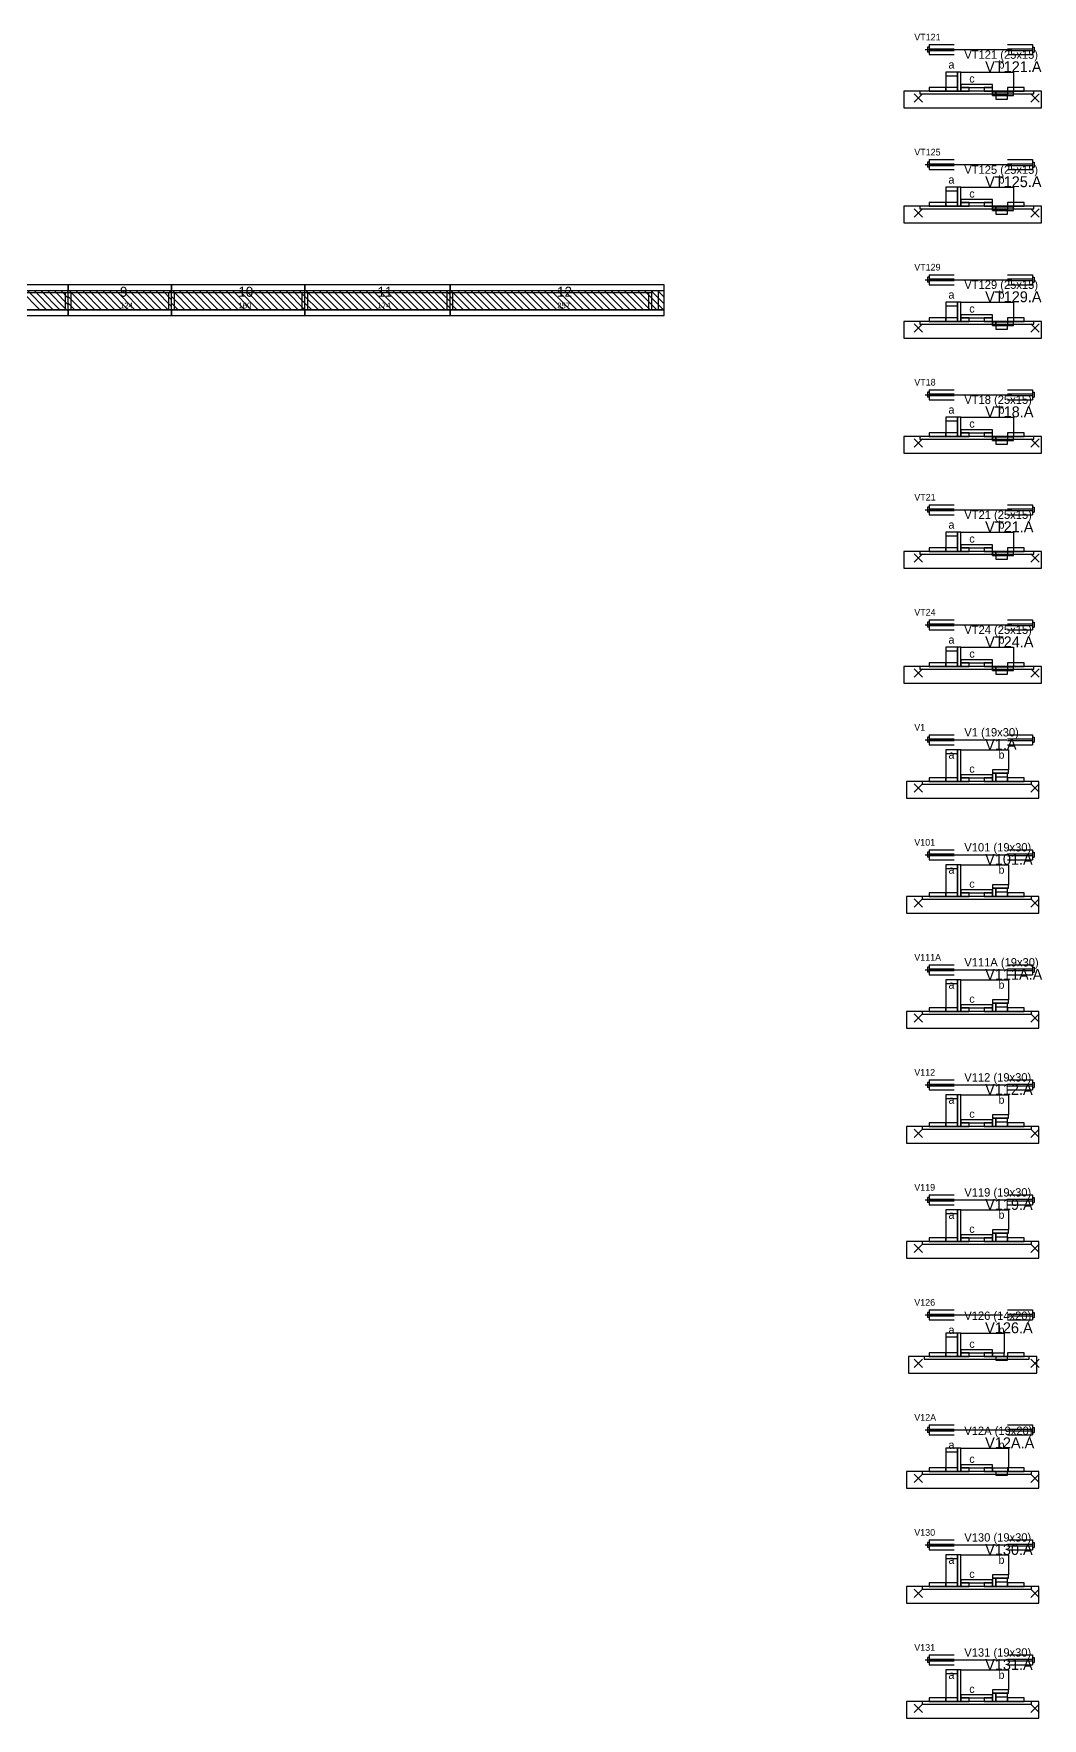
# Model space of a CAD drawing. Header units: metres. Extents: x -10 to 74425, y -2037 to 26.
# Drawn here: x 4190 to 5400, y -2008 to 13 of the extents above; entities that cross this region are included whole.
import ezdxf

# ---------------------------------------------------------------- set-up
doc = ezdxf.new("R2010")
doc.units = ezdxf.units.M
doc.layers.add('LABELS', color=3, linetype='Continuous')
doc.layers.add('VIGAS', color=7, linetype='Continuous')

msp = doc.modelspace()

# ---------------------------------------------------------------- linework, layer by layer
at = {"layer": 'VIGAS'}
for p, q in [((5264.2, 0), (5294.2, 0)), ((5264.2, 0), (5264.2, -12)), ((5358.2, 0), (5388.2, 0)), ((5388.2, 0), (5388.2, -12)), ((5259.2, -6), (5363.2, -6)), ((5262.2, -3), (5262.2, -9)), ((5264.2, -3), (5262.2, -3)), ((5264.2, -9), (5262.2, -9)), ((5264.2, -5), (5294.2, -5)), ((5264.2, -7), (5294.2, -7)), ((5264.2, -12), (5294.2, -12)), ((5358.2, -5), (5388.2, -5)), ((5358.2, -7), (5388.2, -7)), ((5358.2, -12), (5388.2, -12)), ((5388.2, -3), (5390.2, -3)), ((5388.2, -9), (5390.2, -9)), ((5390.2, -3), (5390.2, -9)), ((5246.2, -69), (5256.2, -59)), ((5246.2, -59), (5256.2, -69)), ((5386.2, -69), (5396.2, -59)), ((5386.2, -59), (5396.2, -69)), ((5262.2, -141), (5262.2, -147)), ((5264.2, -141), (5262.2, -141)), ((5264.2, -138), (5294.2, -138)), ((5264.2, -138), (5264.2, -150)), ((5358.2, -138), (5388.2, -138)), ((5388.2, -138), (5388.2, -150)), ((5388.2, -141), (5390.2, -141)), ((5390.2, -141), (5390.2, -147)), ((5259.2, -144), (5363.2, -144)), ((5264.2, -147), (5262.2, -147)), ((5264.2, -143), (5294.2, -143)), ((5264.2, -145), (5294.2, -145)), ((5264.2, -150), (5294.2, -150)), ((5358.2, -143), (5388.2, -143)), ((5358.2, -145), (5388.2, -145)), ((5358.2, -150), (5388.2, -150)), ((5388.2, -147), (5390.2, -147)), ((5246.2, -207), (5256.2, -197)), ((5246.2, -197), (5256.2, -207)), ((5386.2, -207), (5396.2, -197)), ((5386.2, -197), (5396.2, -207)), ((5259.2, -282), (5363.2, -282)), ((5262.2, -279), (5262.2, -285)), ((5264.2, -279), (5262.2, -279)), ((5264.2, -276), (5294.2, -276)), ((5264.2, -276), (5264.2, -288)), ((5264.2, -281), (5294.2, -281)), ((5358.2, -276), (5388.2, -276)), ((5358.2, -281), (5388.2, -281)), ((5388.2, -276), (5388.2, -288)), ((5388.2, -279), (5390.2, -279)), ((5390.2, -279), (5390.2, -285)), ((4109.2, -295), (4231.2, -295)), ((4109.2, -297.2), (4231.2, -297.2)), ((4197.2, -318), (4174.2, -295)), ((4205.2, -318), (4182.2, -295)), ((4213.2, -318), (4190.2, -295)), ((4221.2, -318), (4198.2, -295)), ((4229.2, -318), (4206.2, -295)), ((4231.2, -312), (4214.2, -295)), ((4231.2, -304), (4222.2, -295)), ((4227.7, -318), (4227.7, -297.2)), ((4231.2, -296), (4230.2, -295)), ((4231.2, -318), (4231.2, -295)), ((4231.2, -318), (4231.2, -295)), ((4231.2, -295), (4355.2, -295)), ((4231.2, -318), (4231.2, -295)), ((4231.2, -318), (4231.2, -295)), ((4231.2, -318), (4231.2, -295)), ((4231.2, -297.2), (4355.2, -297.2)), ((4247.2, -318), (4231.2, -302)), ((4255.2, -318), (4232.2, -295)), ((4234.7, -318), (4234.7, -297.2)), ((4263.2, -318), (4240.2, -295)), ((4271.2, -318), (4248.2, -295)), ((4279.2, -318), (4256.2, -295)), ((4287.2, -318), (4264.2, -295)), ((4295.2, -318), (4272.2, -295)), ((4303.2, -318), (4280.2, -295)), ((4311.2, -318), (4288.2, -295)), ((4319.2, -318), (4296.2, -295)), ((4327.2, -318), (4304.2, -295)), ((4335.2, -318), (4312.2, -295)), ((4343.2, -318), (4320.2, -295)), ((4351.2, -318), (4328.2, -295)), ((4355.2, -314), (4336.2, -295)), ((4355.2, -306), (4344.2, -295)), ((4351.7, -318), (4351.7, -297.2)), ((4355.2, -298), (4352.2, -295)), ((4355.2, -318), (4355.2, -295)), ((4355.2, -318), (4355.2, -295)), ((4355.2, -295), (4515.2, -295)), ((4355.2, -318), (4355.2, -295)), ((4355.2, -318), (4355.2, -295)), ((4355.2, -318), (4355.2, -295)), ((4355.2, -297.2), (4515.2, -297.2)), ((4371.2, -318), (4355.2, -302)), ((4379.2, -318), (4356.2, -295)), ((4358.7, -318), (4358.7, -297.2)), ((4387.2, -318), (4364.2, -295)), ((4395.2, -318), (4372.2, -295)), ((4403.2, -318), (4380.2, -295)), ((4411.2, -318), (4388.2, -295)), ((4419.2, -318), (4396.2, -295)), ((4427.2, -318), (4404.2, -295)), ((4435.2, -318), (4412.2, -295)), ((4443.2, -318), (4420.2, -295)), ((4451.2, -318), (4428.2, -295)), ((4459.2, -318), (4436.2, -295)), ((4467.2, -318), (4444.2, -295)), ((4475.2, -318), (4452.2, -295)), ((4483.2, -318), (4460.2, -295)), ((4491.2, -318), (4468.2, -295)), ((4499.2, -318), (4476.2, -295)), ((4507.2, -318), (4484.2, -295)), ((4515.2, -318), (4492.2, -295)), ((4515.2, -310), (4500.2, -295)), ((4515.2, -302), (4508.2, -295)), ((4511.7, -318), (4511.7, -297.2)), ((4515.2, -318), (4515.2, -295)), ((4515.2, -318), (4515.2, -295)), ((4515.2, -295), (4689.2, -295)), ((4515.2, -318), (4515.2, -295)), ((4515.2, -318), (4515.2, -295)), ((4515.2, -318), (4515.2, -295)), ((4515.2, -297.2), (4689.2, -297.2)), ((4531.2, -318), (4515.2, -302)), ((4539.2, -318), (4516.2, -295)), ((4518.7, -318), (4518.7, -297.2)), ((4547.2, -318), (4524.2, -295)), ((4555.2, -318), (4532.2, -295)), ((4563.2, -318), (4540.2, -295)), ((4571.2, -318), (4548.2, -295)), ((4579.2, -318), (4556.2, -295)), ((4587.2, -318), (4564.2, -295)), ((4595.2, -318), (4572.2, -295)), ((4603.2, -318), (4580.2, -295)), ((4611.2, -318), (4588.2, -295)), ((4619.2, -318), (4596.2, -295)), ((4627.2, -318), (4604.2, -295)), ((4635.2, -318), (4612.2, -295)), ((4643.2, -318), (4620.2, -295)), ((4651.2, -318), (4628.2, -295)), ((4659.2, -318), (4636.2, -295)), ((4667.2, -318), (4644.2, -295)), ((4675.2, -318), (4652.2, -295)), ((4683.2, -318), (4660.2, -295)), ((4689.2, -316), (4668.2, -295)), ((4689.2, -308), (4676.2, -295)), ((4689.2, -300), (4684.2, -295)), ((4685.7, -318), (4685.7, -297.2)), ((4689.2, -318), (4689.2, -295)), ((4689.2, -318), (4689.2, -295)), ((4689.2, -295), (4946.2, -295)), ((4689.2, -318), (4689.2, -295)), ((4689.2, -318), (4689.2, -295)), ((4689.2, -318), (4689.2, -295)), ((4689.2, -297.2), (4931.2, -297.2)), ((4705.2, -318), (4689.2, -302)), ((4713.2, -318), (4690.2, -295)), ((4692.7, -318), (4692.7, -297.2)), ((4721.2, -318), (4698.2, -295)), ((4729.2, -318), (4706.2, -295)), ((4737.2, -318), (4714.2, -295)), ((4745.2, -318), (4722.2, -295)), ((4753.2, -318), (4730.2, -295)), ((4761.2, -318), (4738.2, -295)), ((4769.2, -318), (4746.2, -295)), ((4777.2, -318), (4754.2, -295)), ((4785.2, -318), (4762.2, -295)), ((4793.2, -318), (4770.2, -295)), ((4801.2, -318), (4778.2, -295)), ((4809.2, -318), (4786.2, -295)), ((4817.2, -318), (4794.2, -295)), ((4825.2, -318), (4802.2, -295)), ((4833.2, -318), (4810.2, -295)), ((4841.2, -318), (4818.2, -295)), ((4849.2, -318), (4826.2, -295)), ((4857.2, -318), (4834.2, -295)), ((4865.2, -318), (4842.2, -295)), ((4873.2, -318), (4850.2, -295)), ((4881.2, -318), (4858.2, -295)), ((4889.2, -318), (4866.2, -295)), ((4897.2, -318), (4874.2, -295)), ((4905.2, -318), (4882.2, -295)), ((4913.2, -318), (4890.2, -295)), ((4921.2, -318), (4898.2, -295)), ((4929.2, -318), (4906.2, -295)), ((4937.2, -318), (4914.2, -295)), ((4945.2, -318), (4922.2, -295)), ((4927.7, -318), (4927.7, -297.2)), ((4946.2, -311), (4930.2, -295)), ((4931.2, -318), (4931.2, -295)), ((4946.2, -303), (4938.2, -295)), ((4939.2, -318), (4939.2, -295)), ((4946.2, -318), (4946.2, -295)), ((4946.2, -295), (4946.2, -295)), ((5264.2, -285), (5262.2, -285)), ((5264.2, -283), (5294.2, -283)), ((5264.2, -288), (5294.2, -288)), ((5358.2, -283), (5388.2, -283)), ((5358.2, -288), (5388.2, -288)), ((5388.2, -285), (5390.2, -285)), ((4109.2, -318), (4231.2, -318)), ((4227.7, -318), (4231.2, -318)), ((4239.2, -318), (4231.2, -310)), ((4231.2, -318), (4355.2, -318)), ((4231.2, -318), (4234.7, -318)), ((4231.2, -318), (4231.2, -318)), ((4351.7, -318), (4355.2, -318)), ((4363.2, -318), (4355.2, -310)), ((4355.2, -318), (4515.2, -318)), ((4355.2, -318), (4358.7, -318)), ((4355.2, -318), (4355.2, -318)), ((4511.7, -318), (4515.2, -318)), ((4523.2, -318), (4515.2, -310)), ((4515.2, -318), (4689.2, -318)), ((4515.2, -318), (4518.7, -318)), ((4515.2, -318), (4515.2, -318)), ((4685.7, -318), (4689.2, -318)), ((4697.2, -318), (4689.2, -310)), ((4689.2, -318), (4946.2, -318)), ((4689.2, -318), (4692.7, -318)), ((4689.2, -318), (4689.2, -318)), ((4927.7, -318), (4931.2, -318)), ((5246.2, -345), (5256.2, -335)), ((5246.2, -335), (5256.2, -345)), ((5386.2, -345), (5396.2, -335)), ((5386.2, -335), (5396.2, -345)), ((5259.2, -420), (5363.2, -420)), ((5262.2, -417), (5262.2, -423)), ((5264.2, -417), (5262.2, -417)), ((5264.2, -423), (5262.2, -423)), ((5264.2, -414), (5294.2, -414)), ((5264.2, -414), (5264.2, -426)), ((5264.2, -419), (5294.2, -419)), ((5264.2, -421), (5294.2, -421)), ((5358.2, -414), (5388.2, -414)), ((5358.2, -419), (5388.2, -419)), ((5358.2, -421), (5388.2, -421)), ((5388.2, -414), (5388.2, -426)), ((5388.2, -417), (5390.2, -417)), ((5388.2, -423), (5390.2, -423)), ((5390.2, -417), (5390.2, -423)), ((5264.2, -426), (5294.2, -426)), ((5358.2, -426), (5388.2, -426)), ((5246.2, -483), (5256.2, -473)), ((5246.2, -473), (5256.2, -483)), ((5386.2, -483), (5396.2, -473)), ((5386.2, -473), (5396.2, -483)), ((5259.2, -558), (5363.2, -558)), ((5262.2, -555), (5262.2, -561)), ((5264.2, -555), (5262.2, -555)), ((5264.2, -561), (5262.2, -561)), ((5264.2, -552), (5294.2, -552)), ((5264.2, -552), (5264.2, -564)), ((5264.2, -557), (5294.2, -557)), ((5264.2, -559), (5294.2, -559)), ((5264.2, -564), (5294.2, -564)), ((5358.2, -552), (5388.2, -552)), ((5358.2, -557), (5388.2, -557)), ((5358.2, -559), (5388.2, -559)), ((5358.2, -564), (5388.2, -564)), ((5388.2, -552), (5388.2, -564)), ((5388.2, -555), (5390.2, -555)), ((5388.2, -561), (5390.2, -561)), ((5390.2, -555), (5390.2, -561)), ((5246.2, -621), (5256.2, -611)), ((5246.2, -611), (5256.2, -621)), ((5386.2, -621), (5396.2, -611)), ((5386.2, -611), (5396.2, -621)), ((5259.2, -696), (5363.2, -696)), ((5262.2, -693), (5262.2, -699)), ((5264.2, -693), (5262.2, -693)), ((5264.2, -699), (5262.2, -699)), ((5264.2, -690), (5294.2, -690)), ((5264.2, -690), (5264.2, -702)), ((5264.2, -695), (5294.2, -695)), ((5264.2, -697), (5294.2, -697)), ((5264.2, -702), (5294.2, -702)), ((5358.2, -690), (5388.2, -690)), ((5358.2, -695), (5388.2, -695)), ((5358.2, -697), (5388.2, -697)), ((5358.2, -702), (5388.2, -702)), ((5388.2, -690), (5388.2, -702)), ((5388.2, -693), (5390.2, -693)), ((5388.2, -699), (5390.2, -699)), ((5390.2, -693), (5390.2, -699)), ((5246.2, -759), (5256.2, -749)), ((5246.2, -749), (5256.2, -759)), ((5386.2, -759), (5396.2, -749)), ((5386.2, -749), (5396.2, -759)), ((5264.2, -828), (5294.2, -828)), ((5264.2, -828), (5264.2, -840)), ((5358.2, -828), (5388.2, -828)), ((5388.2, -828), (5388.2, -840)), ((5259.2, -834), (5357.2, -834)), ((5262.2, -831), (5262.2, -837)), ((5264.2, -831), (5262.2, -831)), ((5264.2, -837), (5262.2, -837)), ((5264.2, -833), (5294.2, -833)), ((5264.2, -835), (5294.2, -835)), ((5264.2, -840), (5294.2, -840)), ((5358.2, -833), (5388.2, -833)), ((5358.2, -835), (5388.2, -835)), ((5358.2, -840), (5388.2, -840)), ((5388.2, -831), (5390.2, -831)), ((5388.2, -837), (5390.2, -837)), ((5390.2, -831), (5390.2, -837)), ((5246.2, -897), (5256.2, -887)), ((5246.2, -887), (5256.2, -897)), ((5386.2, -897), (5396.2, -887)), ((5386.2, -887), (5396.2, -897)), ((5262.2, -969), (5262.2, -975)), ((5264.2, -969), (5262.2, -969)), ((5264.2, -966), (5294.2, -966)), ((5264.2, -966), (5264.2, -978)), ((5358.2, -966), (5388.2, -966)), ((5388.2, -966), (5388.2, -978)), ((5388.2, -969), (5390.2, -969)), ((5390.2, -969), (5390.2, -975)), ((5259.2, -972), (5357.2, -972)), ((5264.2, -975), (5262.2, -975)), ((5264.2, -971), (5294.2, -971)), ((5264.2, -973), (5294.2, -973)), ((5264.2, -978), (5294.2, -978)), ((5358.2, -971), (5388.2, -971)), ((5358.2, -973), (5388.2, -973)), ((5358.2, -978), (5388.2, -978)), ((5388.2, -975), (5390.2, -975)), ((5246.2, -1035), (5256.2, -1025)), ((5246.2, -1025), (5256.2, -1035)), ((5386.2, -1035), (5396.2, -1025)), ((5386.2, -1025), (5396.2, -1035)), ((5259.2, -1110), (5357.2, -1110)), ((5262.2, -1107), (5262.2, -1113)), ((5264.2, -1107), (5262.2, -1107)), ((5264.2, -1104), (5294.2, -1104)), ((5264.2, -1104), (5264.2, -1116)), ((5264.2, -1109), (5294.2, -1109)), ((5264.2, -1111), (5294.2, -1111)), ((5358.2, -1104), (5388.2, -1104)), ((5358.2, -1109), (5388.2, -1109)), ((5358.2, -1111), (5388.2, -1111)), ((5388.2, -1104), (5388.2, -1116)), ((5388.2, -1107), (5390.2, -1107)), ((5390.2, -1107), (5390.2, -1113)), ((5264.2, -1113), (5262.2, -1113)), ((5264.2, -1116), (5294.2, -1116)), ((5358.2, -1116), (5388.2, -1116)), ((5388.2, -1113), (5390.2, -1113)), ((5246.2, -1173), (5256.2, -1163)), ((5246.2, -1163), (5256.2, -1173)), ((5386.2, -1173), (5396.2, -1163)), ((5386.2, -1163), (5396.2, -1173)), ((5259.2, -1248), (5357.2, -1248)), ((5262.2, -1245), (5262.2, -1251)), ((5264.2, -1245), (5262.2, -1245)), ((5264.2, -1251), (5262.2, -1251)), ((5264.2, -1242), (5294.2, -1242)), ((5264.2, -1242), (5264.2, -1254)), ((5264.2, -1247), (5294.2, -1247)), ((5264.2, -1249), (5294.2, -1249)), ((5358.2, -1242), (5388.2, -1242)), ((5358.2, -1247), (5388.2, -1247)), ((5358.2, -1249), (5388.2, -1249)), ((5388.2, -1242), (5388.2, -1254)), ((5388.2, -1245), (5390.2, -1245)), ((5388.2, -1251), (5390.2, -1251)), ((5390.2, -1245), (5390.2, -1251)), ((5264.2, -1254), (5294.2, -1254)), ((5358.2, -1254), (5388.2, -1254)), ((5246.2, -1311), (5256.2, -1301)), ((5246.2, -1301), (5256.2, -1311)), ((5386.2, -1311), (5396.2, -1301)), ((5386.2, -1301), (5396.2, -1311)), ((5259.2, -1386), (5357.2, -1386)), ((5262.2, -1383), (5262.2, -1389)), ((5264.2, -1383), (5262.2, -1383)), ((5264.2, -1389), (5262.2, -1389)), ((5264.2, -1380), (5294.2, -1380)), ((5264.2, -1380), (5264.2, -1392)), ((5264.2, -1385), (5294.2, -1385)), ((5264.2, -1387), (5294.2, -1387)), ((5264.2, -1392), (5294.2, -1392)), ((5358.2, -1380), (5388.2, -1380)), ((5358.2, -1385), (5388.2, -1385)), ((5358.2, -1387), (5388.2, -1387)), ((5358.2, -1392), (5388.2, -1392)), ((5388.2, -1380), (5388.2, -1392)), ((5388.2, -1383), (5390.2, -1383)), ((5388.2, -1389), (5390.2, -1389)), ((5390.2, -1383), (5390.2, -1389)), ((5246.2, -1449), (5256.2, -1439)), ((5246.2, -1439), (5256.2, -1449)), ((5386.2, -1449), (5396.2, -1439)), ((5386.2, -1439), (5396.2, -1449)), ((5259.2, -1524), (5352.2, -1524)), ((5262.2, -1521), (5262.2, -1527)), ((5264.2, -1521), (5262.2, -1521)), ((5264.2, -1527), (5262.2, -1527)), ((5264.2, -1518), (5294.2, -1518)), ((5264.2, -1518), (5264.2, -1530)), ((5264.2, -1523), (5294.2, -1523)), ((5264.2, -1525), (5294.2, -1525)), ((5264.2, -1530), (5294.2, -1530)), ((5358.2, -1518), (5388.2, -1518)), ((5358.2, -1523), (5388.2, -1523)), ((5358.2, -1525), (5388.2, -1525)), ((5358.2, -1530), (5388.2, -1530)), ((5388.2, -1518), (5388.2, -1530)), ((5388.2, -1521), (5390.2, -1521)), ((5388.2, -1527), (5390.2, -1527)), ((5390.2, -1521), (5390.2, -1527)), ((5246.2, -1587), (5256.2, -1577)), ((5246.2, -1577), (5256.2, -1587)), ((5386.2, -1587), (5396.2, -1577)), ((5386.2, -1577), (5396.2, -1587)), ((5264.2, -1656), (5294.2, -1656)), ((5264.2, -1656), (5264.2, -1668)), ((5358.2, -1656), (5388.2, -1656)), ((5388.2, -1656), (5388.2, -1668)), ((5259.2, -1662), (5357.2, -1662)), ((5262.2, -1659), (5262.2, -1665)), ((5264.2, -1659), (5262.2, -1659)), ((5264.2, -1665), (5262.2, -1665)), ((5264.2, -1661), (5294.2, -1661)), ((5264.2, -1663), (5294.2, -1663)), ((5264.2, -1668), (5294.2, -1668)), ((5358.2, -1661), (5388.2, -1661)), ((5358.2, -1663), (5388.2, -1663)), ((5358.2, -1668), (5388.2, -1668)), ((5388.2, -1659), (5390.2, -1659)), ((5388.2, -1665), (5390.2, -1665)), ((5390.2, -1659), (5390.2, -1665)), ((5246.2, -1725), (5256.2, -1715)), ((5246.2, -1715), (5256.2, -1725)), ((5386.2, -1725), (5396.2, -1715)), ((5386.2, -1715), (5396.2, -1725)), ((5262.2, -1797), (5262.2, -1803)), ((5264.2, -1797), (5262.2, -1797)), ((5264.2, -1794), (5294.2, -1794)), ((5264.2, -1794), (5264.2, -1806)), ((5358.2, -1794), (5388.2, -1794)), ((5388.2, -1794), (5388.2, -1806)), ((5388.2, -1797), (5390.2, -1797)), ((5390.2, -1797), (5390.2, -1803)), ((5259.2, -1800), (5357.2, -1800)), ((5264.2, -1803), (5262.2, -1803)), ((5264.2, -1799), (5294.2, -1799)), ((5264.2, -1801), (5294.2, -1801)), ((5264.2, -1806), (5294.2, -1806)), ((5358.2, -1799), (5388.2, -1799)), ((5358.2, -1801), (5388.2, -1801)), ((5358.2, -1806), (5388.2, -1806)), ((5388.2, -1803), (5390.2, -1803)), ((5246.2, -1863), (5256.2, -1853)), ((5246.2, -1853), (5256.2, -1863)), ((5386.2, -1863), (5396.2, -1853)), ((5386.2, -1853), (5396.2, -1863)), ((5259.2, -1938), (5357.2, -1938)), ((5262.2, -1935), (5262.2, -1941)), ((5264.2, -1935), (5262.2, -1935)), ((5264.2, -1932), (5294.2, -1932)), ((5264.2, -1932), (5264.2, -1944)), ((5264.2, -1937), (5294.2, -1937)), ((5264.2, -1939), (5294.2, -1939)), ((5358.2, -1932), (5388.2, -1932)), ((5358.2, -1937), (5388.2, -1937)), ((5358.2, -1939), (5388.2, -1939)), ((5388.2, -1932), (5388.2, -1944)), ((5388.2, -1935), (5390.2, -1935)), ((5390.2, -1935), (5390.2, -1941)), ((5264.2, -1941), (5262.2, -1941)), ((5264.2, -1944), (5294.2, -1944)), ((5358.2, -1944), (5388.2, -1944)), ((5388.2, -1941), (5390.2, -1941)), ((5246.2, -2001), (5256.2, -1991)), ((5246.2, -1991), (5256.2, -2001)), ((5386.2, -2001), (5396.2, -1991)), ((5386.2, -1991), (5396.2, -2001))]:
    msp.add_line(p, q, dxfattribs=at)
for points in [[(5284.2, -56), (5298.2, -56), (5298.2, -33), (5284.2, -33)], [(5284.2, -37.4), (5298.2, -37.4), (5298.2, -33), (5284.2, -33)], [(5298.2, -56), (5302.2, -56), (5302.2, -33), (5298.2, -33)], [(5302.2, -48), (5302.2, -33), (5365.2, -33), (5365.2, -57), (5340.2, -57), (5340.2, -48)], [(5233.7, -76), (5398.7, -76), (5398.7, -56), (5233.7, -56)], [(5252.7, -59.2), (5389.7, -59.2), (5389.7, -56), (5252.7, -56)], [(5264.2, -56), (5284.2, -56), (5284.2, -51.6), (5264.2, -51.6)], [(5284.2, -56), (5298.2, -56), (5298.2, -51.6), (5284.2, -51.6)], [(5302.2, -51.6), (5340.2, -51.6), (5340.2, -48), (5302.2, -48)], [(5302.2, -56), (5312.2, -56), (5312.2, -51.6), (5302.2, -51.6)], [(5330.2, -56), (5340.2, -56), (5340.2, -51.6), (5330.2, -51.6)], [(5340.2, -56), (5344.2, -56), (5344.2, -61), (5340.2, -61)], [(5340.2, -61), (5365.2, -61), (5365.2, -57), (5340.2, -57)], [(5344.2, -56), (5358.2, -56), (5358.2, -61), (5344.2, -61)], [(5358.2, -56), (5378.2, -56), (5378.2, -51.6), (5358.2, -51.6)], [(5344.2, -65.4), (5358.2, -65.4), (5358.2, -61), (5344.2, -61)], [(5284.2, -194), (5298.2, -194), (5298.2, -171), (5284.2, -171)], [(5284.2, -175.4), (5298.2, -175.4), (5298.2, -171), (5284.2, -171)], [(5298.2, -194), (5302.2, -194), (5302.2, -171), (5298.2, -171)], [(5302.2, -186), (5302.2, -171), (5365.2, -171), (5365.2, -195), (5340.2, -195), (5340.2, -186)], [(5233.7, -214), (5398.7, -214), (5398.7, -194), (5233.7, -194)], [(5252.7, -197.2), (5389.7, -197.2), (5389.7, -194), (5252.7, -194)], [(5264.2, -194), (5284.2, -194), (5284.2, -189.6), (5264.2, -189.6)], [(5284.2, -194), (5298.2, -194), (5298.2, -189.6), (5284.2, -189.6)], [(5302.2, -189.6), (5340.2, -189.6), (5340.2, -186), (5302.2, -186)], [(5302.2, -194), (5312.2, -194), (5312.2, -189.6), (5302.2, -189.6)], [(5330.2, -194), (5340.2, -194), (5340.2, -189.6), (5330.2, -189.6)], [(5340.2, -194), (5344.2, -194), (5344.2, -199), (5340.2, -199)], [(5340.2, -199), (5365.2, -199), (5365.2, -195), (5340.2, -195)], [(5344.2, -194), (5358.2, -194), (5358.2, -199), (5344.2, -199)], [(5344.2, -203.4), (5358.2, -203.4), (5358.2, -199), (5344.2, -199)], [(5358.2, -194), (5378.2, -194), (5378.2, -189.6), (5358.2, -189.6)], [(4109.2, -295), (4231.2, -295), (4231.2, -288), (4109.2, -288)], [(4231.2, -295), (4355.2, -295), (4355.2, -288), (4231.2, -288)], [(4355.2, -295), (4515.2, -295), (4515.2, -288), (4355.2, -288)], [(4515.2, -295), (4689.2, -295), (4689.2, -288), (4515.2, -288)], [(4689.2, -295), (4946.2, -295), (4946.2, -288), (4689.2, -288)], [(4109.2, -325), (4231.2, -325), (4231.2, -318), (4109.2, -318)], [(4231.2, -325), (4355.2, -325), (4355.2, -318), (4231.2, -318)], [(4355.2, -325), (4515.2, -325), (4515.2, -318), (4355.2, -318)], [(4515.2, -325), (4689.2, -325), (4689.2, -318), (4515.2, -318)], [(4689.2, -325), (4946.2, -325), (4946.2, -318), (4689.2, -318)], [(5284.2, -332), (5298.2, -332), (5298.2, -309), (5284.2, -309)], [(5284.2, -313.4), (5298.2, -313.4), (5298.2, -309), (5284.2, -309)], [(5298.2, -332), (5302.2, -332), (5302.2, -309), (5298.2, -309)], [(5302.2, -324), (5302.2, -309), (5365.2, -309), (5365.2, -333), (5340.2, -333), (5340.2, -324)], [(5233.7, -352), (5398.7, -352), (5398.7, -332), (5233.7, -332)], [(5252.7, -335.2), (5389.7, -335.2), (5389.7, -332), (5252.7, -332)], [(5264.2, -332), (5284.2, -332), (5284.2, -327.6), (5264.2, -327.6)], [(5284.2, -332), (5298.2, -332), (5298.2, -327.6), (5284.2, -327.6)], [(5302.2, -327.6), (5340.2, -327.6), (5340.2, -324), (5302.2, -324)], [(5302.2, -332), (5312.2, -332), (5312.2, -327.6), (5302.2, -327.6)], [(5330.2, -332), (5340.2, -332), (5340.2, -327.6), (5330.2, -327.6)], [(5340.2, -332), (5344.2, -332), (5344.2, -337), (5340.2, -337)], [(5340.2, -337), (5365.2, -337), (5365.2, -333), (5340.2, -333)], [(5344.2, -332), (5358.2, -332), (5358.2, -337), (5344.2, -337)], [(5344.2, -341.4), (5358.2, -341.4), (5358.2, -337), (5344.2, -337)], [(5358.2, -332), (5378.2, -332), (5378.2, -327.6), (5358.2, -327.6)], [(5284.2, -470), (5298.2, -470), (5298.2, -447), (5284.2, -447)], [(5284.2, -451.4), (5298.2, -451.4), (5298.2, -447), (5284.2, -447)], [(5298.2, -470), (5302.2, -470), (5302.2, -447), (5298.2, -447)], [(5302.2, -462), (5302.2, -447), (5365.2, -447), (5365.2, -471), (5340.2, -471), (5340.2, -462)], [(5302.2, -465.6), (5340.2, -465.6), (5340.2, -462), (5302.2, -462)], [(5233.7, -490), (5398.7, -490), (5398.7, -470), (5233.7, -470)], [(5252.7, -473.2), (5389.7, -473.2), (5389.7, -470), (5252.7, -470)], [(5264.2, -470), (5284.2, -470), (5284.2, -465.6), (5264.2, -465.6)], [(5284.2, -470), (5298.2, -470), (5298.2, -465.6), (5284.2, -465.6)], [(5302.2, -470), (5312.2, -470), (5312.2, -465.6), (5302.2, -465.6)], [(5330.2, -470), (5340.2, -470), (5340.2, -465.6), (5330.2, -465.6)], [(5340.2, -470), (5344.2, -470), (5344.2, -475), (5340.2, -475)], [(5340.2, -475), (5365.2, -475), (5365.2, -471), (5340.2, -471)], [(5344.2, -470), (5358.2, -470), (5358.2, -475), (5344.2, -475)], [(5344.2, -479.4), (5358.2, -479.4), (5358.2, -475), (5344.2, -475)], [(5358.2, -470), (5378.2, -470), (5378.2, -465.6), (5358.2, -465.6)], [(5284.2, -608), (5298.2, -608), (5298.2, -585), (5284.2, -585)], [(5284.2, -589.4), (5298.2, -589.4), (5298.2, -585), (5284.2, -585)], [(5298.2, -608), (5302.2, -608), (5302.2, -585), (5298.2, -585)], [(5302.2, -600), (5302.2, -585), (5365.2, -585), (5365.2, -609), (5340.2, -609), (5340.2, -600)], [(5264.2, -608), (5284.2, -608), (5284.2, -603.6), (5264.2, -603.6)], [(5284.2, -608), (5298.2, -608), (5298.2, -603.6), (5284.2, -603.6)], [(5302.2, -603.6), (5340.2, -603.6), (5340.2, -600), (5302.2, -600)], [(5302.2, -608), (5312.2, -608), (5312.2, -603.6), (5302.2, -603.6)], [(5330.2, -608), (5340.2, -608), (5340.2, -603.6), (5330.2, -603.6)], [(5358.2, -608), (5378.2, -608), (5378.2, -603.6), (5358.2, -603.6)], [(5233.7, -628), (5398.7, -628), (5398.7, -608), (5233.7, -608)], [(5252.7, -611.2), (5389.7, -611.2), (5389.7, -608), (5252.7, -608)], [(5340.2, -608), (5344.2, -608), (5344.2, -613), (5340.2, -613)], [(5340.2, -613), (5365.2, -613), (5365.2, -609), (5340.2, -609)], [(5344.2, -608), (5358.2, -608), (5358.2, -613), (5344.2, -613)], [(5344.2, -617.4), (5358.2, -617.4), (5358.2, -613), (5344.2, -613)], [(5284.2, -746), (5298.2, -746), (5298.2, -723), (5284.2, -723)], [(5284.2, -727.4), (5298.2, -727.4), (5298.2, -723), (5284.2, -723)], [(5298.2, -746), (5302.2, -746), (5302.2, -723), (5298.2, -723)], [(5302.2, -738), (5302.2, -723), (5365.2, -723), (5365.2, -747), (5340.2, -747), (5340.2, -738)], [(5233.7, -766), (5398.7, -766), (5398.7, -746), (5233.7, -746)], [(5252.7, -749.2), (5389.7, -749.2), (5389.7, -746), (5252.7, -746)], [(5264.2, -746), (5284.2, -746), (5284.2, -741.6), (5264.2, -741.6)], [(5284.2, -746), (5298.2, -746), (5298.2, -741.6), (5284.2, -741.6)], [(5302.2, -741.6), (5340.2, -741.6), (5340.2, -738), (5302.2, -738)], [(5302.2, -746), (5312.2, -746), (5312.2, -741.6), (5302.2, -741.6)], [(5330.2, -746), (5340.2, -746), (5340.2, -741.6), (5330.2, -741.6)], [(5340.2, -746), (5344.2, -746), (5344.2, -751), (5340.2, -751)], [(5340.2, -751), (5365.2, -751), (5365.2, -747), (5340.2, -747)], [(5344.2, -746), (5358.2, -746), (5358.2, -751), (5344.2, -751)], [(5358.2, -746), (5378.2, -746), (5378.2, -741.6), (5358.2, -741.6)], [(5344.2, -755.4), (5358.2, -755.4), (5358.2, -751), (5344.2, -751)], [(5284.2, -884), (5298.2, -884), (5298.2, -846), (5284.2, -846)], [(5284.2, -850.4), (5298.2, -850.4), (5298.2, -846), (5284.2, -846)], [(5298.2, -884), (5302.2, -884), (5302.2, -846), (5298.2, -846)], [(5302.2, -876), (5302.2, -846), (5359.2, -846), (5359.2, -870), (5340.2, -870), (5340.2, -876)], [(5236.7, -904), (5395.7, -904), (5395.7, -884), (5236.7, -884)], [(5255.7, -887.2), (5386.7, -887.2), (5386.7, -884), (5255.7, -884)], [(5264.2, -884), (5284.2, -884), (5284.2, -879.6), (5264.2, -879.6)], [(5284.2, -884), (5298.2, -884), (5298.2, -879.6), (5284.2, -879.6)], [(5302.2, -879.6), (5340.2, -879.6), (5340.2, -876), (5302.2, -876)], [(5302.2, -884), (5312.2, -884), (5312.2, -879.6), (5302.2, -879.6)], [(5330.2, -884), (5340.2, -884), (5340.2, -879.6), (5330.2, -879.6)], [(5340.2, -874), (5359.2, -874), (5359.2, -870), (5340.2, -870)], [(5340.2, -884), (5344.2, -884), (5344.2, -874), (5340.2, -874)], [(5344.2, -884), (5358.2, -884), (5358.2, -874), (5344.2, -874)], [(5344.2, -878.4), (5358.2, -878.4), (5358.2, -874), (5344.2, -874)], [(5358.2, -884), (5378.2, -884), (5378.2, -879.6), (5358.2, -879.6)], [(5284.2, -1022), (5298.2, -1022), (5298.2, -984), (5284.2, -984)], [(5284.2, -988.4), (5298.2, -988.4), (5298.2, -984), (5284.2, -984)], [(5298.2, -1022), (5302.2, -1022), (5302.2, -984), (5298.2, -984)], [(5302.2, -1014), (5302.2, -984), (5359.2, -984), (5359.2, -1008), (5340.2, -1008), (5340.2, -1014)], [(5340.2, -1012), (5359.2, -1012), (5359.2, -1008), (5340.2, -1008)], [(5236.7, -1042), (5395.7, -1042), (5395.7, -1022), (5236.7, -1022)], [(5255.7, -1025.2), (5386.7, -1025.2), (5386.7, -1022), (5255.7, -1022)], [(5264.2, -1022), (5284.2, -1022), (5284.2, -1017.6), (5264.2, -1017.6)], [(5284.2, -1022), (5298.2, -1022), (5298.2, -1017.6), (5284.2, -1017.6)], [(5302.2, -1017.6), (5340.2, -1017.6), (5340.2, -1014), (5302.2, -1014)], [(5302.2, -1022), (5312.2, -1022), (5312.2, -1017.6), (5302.2, -1017.6)], [(5330.2, -1022), (5340.2, -1022), (5340.2, -1017.6), (5330.2, -1017.6)], [(5340.2, -1022), (5344.2, -1022), (5344.2, -1012), (5340.2, -1012)], [(5344.2, -1022), (5358.2, -1022), (5358.2, -1012), (5344.2, -1012)], [(5344.2, -1016.4), (5358.2, -1016.4), (5358.2, -1012), (5344.2, -1012)], [(5358.2, -1022), (5378.2, -1022), (5378.2, -1017.6), (5358.2, -1017.6)], [(5284.2, -1160), (5298.2, -1160), (5298.2, -1122), (5284.2, -1122)], [(5284.2, -1126.4), (5298.2, -1126.4), (5298.2, -1122), (5284.2, -1122)], [(5298.2, -1160), (5302.2, -1160), (5302.2, -1122), (5298.2, -1122)], [(5302.2, -1152), (5302.2, -1122), (5359.2, -1122), (5359.2, -1146), (5340.2, -1146), (5340.2, -1152)], [(5302.2, -1155.6), (5340.2, -1155.6), (5340.2, -1152), (5302.2, -1152)], [(5340.2, -1150), (5359.2, -1150), (5359.2, -1146), (5340.2, -1146)], [(5340.2, -1160), (5344.2, -1160), (5344.2, -1150), (5340.2, -1150)], [(5344.2, -1160), (5358.2, -1160), (5358.2, -1150), (5344.2, -1150)], [(5344.2, -1154.4), (5358.2, -1154.4), (5358.2, -1150), (5344.2, -1150)], [(5236.7, -1180), (5395.7, -1180), (5395.7, -1160), (5236.7, -1160)], [(5255.7, -1163.2), (5386.7, -1163.2), (5386.7, -1160), (5255.7, -1160)], [(5264.2, -1160), (5284.2, -1160), (5284.2, -1155.6), (5264.2, -1155.6)], [(5284.2, -1160), (5298.2, -1160), (5298.2, -1155.6), (5284.2, -1155.6)], [(5302.2, -1160), (5312.2, -1160), (5312.2, -1155.6), (5302.2, -1155.6)], [(5330.2, -1160), (5340.2, -1160), (5340.2, -1155.6), (5330.2, -1155.6)], [(5358.2, -1160), (5378.2, -1160), (5378.2, -1155.6), (5358.2, -1155.6)], [(5284.2, -1298), (5298.2, -1298), (5298.2, -1260), (5284.2, -1260)], [(5284.2, -1264.4), (5298.2, -1264.4), (5298.2, -1260), (5284.2, -1260)], [(5298.2, -1298), (5302.2, -1298), (5302.2, -1260), (5298.2, -1260)], [(5302.2, -1290), (5302.2, -1260), (5359.2, -1260), (5359.2, -1284), (5340.2, -1284), (5340.2, -1290)], [(5302.2, -1293.6), (5340.2, -1293.6), (5340.2, -1290), (5302.2, -1290)], [(5340.2, -1288), (5359.2, -1288), (5359.2, -1284), (5340.2, -1284)], [(5340.2, -1298), (5344.2, -1298), (5344.2, -1288), (5340.2, -1288)], [(5344.2, -1298), (5358.2, -1298), (5358.2, -1288), (5344.2, -1288)], [(5344.2, -1292.4), (5358.2, -1292.4), (5358.2, -1288), (5344.2, -1288)], [(5236.7, -1318), (5395.7, -1318), (5395.7, -1298), (5236.7, -1298)], [(5255.7, -1301.2), (5386.7, -1301.2), (5386.7, -1298), (5255.7, -1298)], [(5264.2, -1298), (5284.2, -1298), (5284.2, -1293.6), (5264.2, -1293.6)], [(5284.2, -1298), (5298.2, -1298), (5298.2, -1293.6), (5284.2, -1293.6)], [(5302.2, -1298), (5312.2, -1298), (5312.2, -1293.6), (5302.2, -1293.6)], [(5330.2, -1298), (5340.2, -1298), (5340.2, -1293.6), (5330.2, -1293.6)], [(5358.2, -1298), (5378.2, -1298), (5378.2, -1293.6), (5358.2, -1293.6)], [(5284.2, -1436), (5298.2, -1436), (5298.2, -1398), (5284.2, -1398)], [(5284.2, -1402.4), (5298.2, -1402.4), (5298.2, -1398), (5284.2, -1398)], [(5298.2, -1436), (5302.2, -1436), (5302.2, -1398), (5298.2, -1398)], [(5302.2, -1428), (5302.2, -1398), (5359.2, -1398), (5359.2, -1422), (5340.2, -1422), (5340.2, -1428)], [(5264.2, -1436), (5284.2, -1436), (5284.2, -1431.6), (5264.2, -1431.6)], [(5284.2, -1436), (5298.2, -1436), (5298.2, -1431.6), (5284.2, -1431.6)], [(5302.2, -1431.6), (5340.2, -1431.6), (5340.2, -1428), (5302.2, -1428)], [(5302.2, -1436), (5312.2, -1436), (5312.2, -1431.6), (5302.2, -1431.6)], [(5330.2, -1436), (5340.2, -1436), (5340.2, -1431.6), (5330.2, -1431.6)], [(5340.2, -1426), (5359.2, -1426), (5359.2, -1422), (5340.2, -1422)], [(5340.2, -1436), (5344.2, -1436), (5344.2, -1426), (5340.2, -1426)], [(5344.2, -1436), (5358.2, -1436), (5358.2, -1426), (5344.2, -1426)], [(5344.2, -1430.4), (5358.2, -1430.4), (5358.2, -1426), (5344.2, -1426)], [(5358.2, -1436), (5378.2, -1436), (5378.2, -1431.6), (5358.2, -1431.6)], [(5236.7, -1456), (5395.7, -1456), (5395.7, -1436), (5236.7, -1436)], [(5255.7, -1439.2), (5386.7, -1439.2), (5386.7, -1436), (5255.7, -1436)], [(5284.2, -1574), (5298.2, -1574), (5298.2, -1546), (5284.2, -1546)], [(5284.2, -1550.4), (5298.2, -1550.4), (5298.2, -1546), (5284.2, -1546)], [(5298.2, -1574), (5302.2, -1574), (5302.2, -1546), (5298.2, -1546)], [(5302.2, -1566), (5302.2, -1546), (5354.2, -1546), (5354.2, -1570), (5340.2, -1570), (5340.2, -1566)], [(5239.2, -1594), (5393.2, -1594), (5393.2, -1574), (5239.2, -1574)], [(5258.2, -1577.2), (5384.2, -1577.2), (5384.2, -1574), (5258.2, -1574)], [(5264.2, -1574), (5284.2, -1574), (5284.2, -1569.6), (5264.2, -1569.6)], [(5284.2, -1574), (5298.2, -1574), (5298.2, -1569.6), (5284.2, -1569.6)], [(5302.2, -1569.6), (5340.2, -1569.6), (5340.2, -1566), (5302.2, -1566)], [(5302.2, -1574), (5312.2, -1574), (5312.2, -1569.6), (5302.2, -1569.6)], [(5330.2, -1574), (5340.2, -1574), (5340.2, -1569.6), (5330.2, -1569.6)], [(5340.2, -1574), (5354.2, -1574), (5354.2, -1570), (5340.2, -1570)], [(5340.2, -1574), (5344.2, -1574), (5344.2, -1574), (5340.2, -1574)], [(5344.2, -1574), (5358.2, -1574), (5358.2, -1574), (5344.2, -1574)], [(5344.2, -1578.4), (5358.2, -1578.4), (5358.2, -1574), (5344.2, -1574)], [(5358.2, -1574), (5378.2, -1574), (5378.2, -1569.6), (5358.2, -1569.6)], [(5284.2, -1712), (5298.2, -1712), (5298.2, -1684), (5284.2, -1684)], [(5284.2, -1688.4), (5298.2, -1688.4), (5298.2, -1684), (5284.2, -1684)], [(5298.2, -1712), (5302.2, -1712), (5302.2, -1684), (5298.2, -1684)], [(5302.2, -1704), (5302.2, -1684), (5359.2, -1684), (5359.2, -1708), (5340.2, -1708), (5340.2, -1704)], [(5236.7, -1732), (5395.7, -1732), (5395.7, -1712), (5236.7, -1712)], [(5255.7, -1715.2), (5386.7, -1715.2), (5386.7, -1712), (5255.7, -1712)], [(5264.2, -1712), (5284.2, -1712), (5284.2, -1707.6), (5264.2, -1707.6)], [(5284.2, -1712), (5298.2, -1712), (5298.2, -1707.6), (5284.2, -1707.6)], [(5302.2, -1707.6), (5340.2, -1707.6), (5340.2, -1704), (5302.2, -1704)], [(5302.2, -1712), (5312.2, -1712), (5312.2, -1707.6), (5302.2, -1707.6)], [(5330.2, -1712), (5340.2, -1712), (5340.2, -1707.6), (5330.2, -1707.6)], [(5340.2, -1712), (5359.2, -1712), (5359.2, -1708), (5340.2, -1708)], [(5340.2, -1712), (5344.2, -1712), (5344.2, -1712), (5340.2, -1712)], [(5344.2, -1712), (5358.2, -1712), (5358.2, -1712), (5344.2, -1712)], [(5344.2, -1716.4), (5358.2, -1716.4), (5358.2, -1712), (5344.2, -1712)], [(5358.2, -1712), (5378.2, -1712), (5378.2, -1707.6), (5358.2, -1707.6)], [(5284.2, -1850), (5298.2, -1850), (5298.2, -1812), (5284.2, -1812)], [(5284.2, -1816.4), (5298.2, -1816.4), (5298.2, -1812), (5284.2, -1812)], [(5298.2, -1850), (5302.2, -1850), (5302.2, -1812), (5298.2, -1812)], [(5302.2, -1842), (5302.2, -1812), (5359.2, -1812), (5359.2, -1836), (5340.2, -1836), (5340.2, -1842)], [(5340.2, -1840), (5359.2, -1840), (5359.2, -1836), (5340.2, -1836)], [(5236.7, -1870), (5395.7, -1870), (5395.7, -1850), (5236.7, -1850)], [(5255.7, -1853.2), (5386.7, -1853.2), (5386.7, -1850), (5255.7, -1850)], [(5264.2, -1850), (5284.2, -1850), (5284.2, -1845.6), (5264.2, -1845.6)], [(5284.2, -1850), (5298.2, -1850), (5298.2, -1845.6), (5284.2, -1845.6)], [(5302.2, -1845.6), (5340.2, -1845.6), (5340.2, -1842), (5302.2, -1842)], [(5302.2, -1850), (5312.2, -1850), (5312.2, -1845.6), (5302.2, -1845.6)], [(5330.2, -1850), (5340.2, -1850), (5340.2, -1845.6), (5330.2, -1845.6)], [(5340.2, -1850), (5344.2, -1850), (5344.2, -1840), (5340.2, -1840)], [(5344.2, -1850), (5358.2, -1850), (5358.2, -1840), (5344.2, -1840)], [(5344.2, -1844.4), (5358.2, -1844.4), (5358.2, -1840), (5344.2, -1840)], [(5358.2, -1850), (5378.2, -1850), (5378.2, -1845.6), (5358.2, -1845.6)], [(5284.2, -1988), (5298.2, -1988), (5298.2, -1950), (5284.2, -1950)], [(5284.2, -1954.4), (5298.2, -1954.4), (5298.2, -1950), (5284.2, -1950)], [(5298.2, -1988), (5302.2, -1988), (5302.2, -1950), (5298.2, -1950)], [(5302.2, -1980), (5302.2, -1950), (5359.2, -1950), (5359.2, -1974), (5340.2, -1974), (5340.2, -1980)], [(5302.2, -1983.6), (5340.2, -1983.6), (5340.2, -1980), (5302.2, -1980)], [(5340.2, -1978), (5359.2, -1978), (5359.2, -1974), (5340.2, -1974)], [(5340.2, -1988), (5344.2, -1988), (5344.2, -1978), (5340.2, -1978)], [(5344.2, -1988), (5358.2, -1988), (5358.2, -1978), (5344.2, -1978)], [(5344.2, -1982.4), (5358.2, -1982.4), (5358.2, -1978), (5344.2, -1978)], [(5236.7, -2008), (5395.7, -2008), (5395.7, -1988), (5236.7, -1988)], [(5255.7, -1991.2), (5386.7, -1991.2), (5386.7, -1988), (5255.7, -1988)], [(5264.2, -1988), (5284.2, -1988), (5284.2, -1983.6), (5264.2, -1983.6)], [(5284.2, -1988), (5298.2, -1988), (5298.2, -1983.6), (5284.2, -1983.6)], [(5302.2, -1988), (5312.2, -1988), (5312.2, -1983.6), (5302.2, -1983.6)], [(5330.2, -1988), (5340.2, -1988), (5340.2, -1983.6), (5330.2, -1983.6)], [(5358.2, -1988), (5378.2, -1988), (5378.2, -1983.6), (5358.2, -1983.6)]]:
    msp.add_lwpolyline(points, close=True, dxfattribs=at)

# ---------------------------------------------------------------- texts
at = {"layer": 'LABELS'}
for s, p in [('VT121', (5246.2, 5)), ('VT125', (5246.2, -133)), ('VT129', (5246.2, -271)), ('VT18', (5246.2, -409)), ('VT21', (5246.2, -547)), ('VT24', (5246.2, -685)), ('V1', (5246.2, -823)), ('V101', (5246.2, -961)), ('V111A', (5246.2, -1099)), ('V112', (5246.2, -1237)), ('V119', (5246.2, -1375)), ('V126', (5246.2, -1513)), ('V12A', (5246.2, -1651)), ('V130', (5246.2, -1789)), ('V131', (5246.2, -1927))]:
    msp.add_text(s, height=8, dxfattribs=at).set_placement(p)
at = {"layer": 'VIGAS'}
for s, height, p in [('VT121 (25x15)', 10, (5306.2, -17)), ('VT121.A', 13, (5331.2, -33)), ('b', 9.6, (5347.2, -28.7)), ('a', 9.6, (5287.2, -28.7)), ('c', 9.6, (5312.2, -45.5)), ('a', 9.6, (5287.2, -166.7)), ('VT125 (25x15)', 10, (5306.2, -155)), ('VT125.A', 13, (5331.2, -171)), ('b', 9.6, (5347.2, -166.7)), ('c', 9.6, (5312.2, -183.5)), ('VT129 (25x15)', 10, (5306.2, -293)), ('9', 12, (4293.2, -302.5)), ('10', 12, (4435.2, -302.5)), ('11', 12, (4602.2, -302.5)), ('12', 12, (4817.7, -302.5)), ('a', 9.6, (5287.2, -304.7)), ('VT129.A', 13, (5331.2, -309)), ('b', 9.6, (5347.2, -304.7)), ('124', 7, (4293.2, -316.5)), ('160', 7, (4435.2, -316.5)), ('174', 7, (4602.2, -316.5)), ('257', 7, (4817.7, -316.5)), ('c', 9.6, (5312.2, -321.5)), ('VT18 (25x15)', 10, (5306.2, -431)), ('a', 9.6, (5287.2, -442.7)), ('VT18.A', 13, (5331.2, -447)), ('b', 9.6, (5347.2, -442.7)), ('c', 9.6, (5312.2, -459.5)), ('VT21 (25x15)', 10, (5306.2, -569)), ('a', 9.6, (5287.2, -580.7)), ('VT21.A', 13, (5331.2, -585)), ('b', 9.6, (5347.2, -580.7)), ('c', 9.6, (5312.2, -597.5)), ('VT24 (25x15)', 10, (5306.2, -707)), ('a', 9.6, (5287.2, -718.7)), ('VT24.A', 13, (5331.2, -723)), ('b', 9.6, (5347.2, -718.7)), ('c', 9.6, (5312.2, -735.5)), ('V1 (19x30)', 10, (5306.2, -830)), ('V1.A', 13, (5331.2, -846)), ('b', 9.6, (5347.2, -856.7)), ('a', 9.6, (5287.2, -856.7)), ('c', 9.6, (5312.2, -873.5)), ('V101 (19x30)', 10, (5306.2, -968)), ('a', 9.6, (5287.2, -994.7)), ('V101.A', 13, (5331.2, -984)), ('b', 9.6, (5347.2, -994.7)), ('c', 9.6, (5312.2, -1011.5)), ('V111A (19x30)', 10, (5306.2, -1106)), ('V111A.A', 13, (5331.2, -1122)), ('a', 9.6, (5287.2, -1132.7)), ('b', 9.6, (5347.2, -1132.7)), ('c', 9.6, (5312.2, -1149.5)), ('V112 (19x30)', 10, (5306.2, -1244)), ('V112.A', 13, (5331.2, -1260)), ('a', 9.6, (5287.2, -1270.7)), ('b', 9.6, (5347.2, -1270.7)), ('c', 9.6, (5312.2, -1287.5)), ('V119 (19x30)', 10, (5306.2, -1382)), ('V119.A', 13, (5331.2, -1398)), ('a', 9.6, (5287.2, -1408.7)), ('b', 9.6, (5347.2, -1408.7)), ('c', 9.6, (5312.2, -1425.5)), ('V126 (14x20)', 10, (5306.2, -1530)), ('V126.A', 13, (5331.2, -1546)), ('a', 9.6, (5287.2, -1546.7)), ('c', 9.6, (5312.2, -1563.5)), ('b', 9.6, (5347.2, -1546.7)), ('a', 9.6, (5287.2, -1684.7)), ('V12A (19x20)', 10, (5306.2, -1668)), ('V12A.A', 13, (5331.2, -1684)), ('b', 9.6, (5347.2, -1684.7)), ('c', 9.6, (5312.2, -1701.5)), ('V130 (19x30)', 10, (5306.2, -1796)), ('a', 9.6, (5287.2, -1822.7)), ('V130.A', 13, (5331.2, -1812)), ('b', 9.6, (5347.2, -1822.7)), ('c', 9.6, (5312.2, -1839.5)), ('V131 (19x30)', 10, (5306.2, -1934)), ('V131.A', 13, (5331.2, -1950)), ('a', 9.6, (5287.2, -1960.7)), ('b', 9.6, (5347.2, -1960.7)), ('c', 9.6, (5312.2, -1977.5))]:
    msp.add_text(s, height=height, dxfattribs=at).set_placement(p)

doc.saveas('drawing.dxf')
